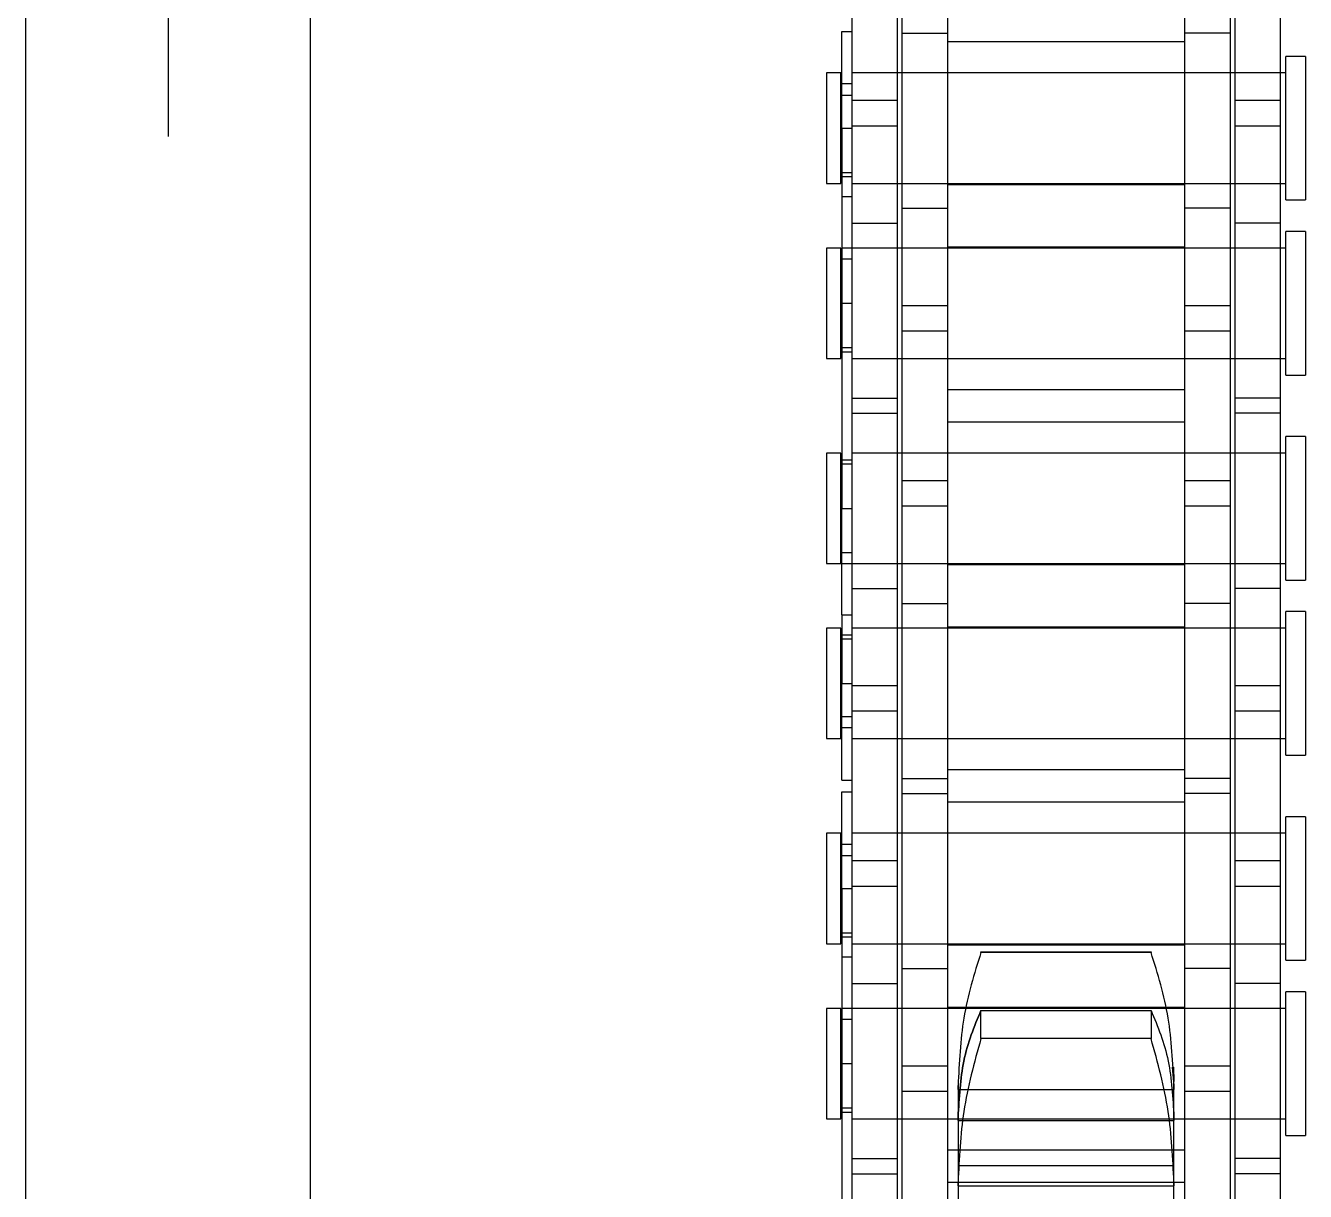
# Model space of a CAD drawing. Header units: metres. Extents: x 0 to 63075, y 0 to 44550.
# Drawn here: x 13894.7 to 13937.47, y 29773.93 to 29812.87 of the extents above; entities that cross this region are included whole.
import ezdxf

# ---------------------------------------------------------------- set-up
doc = ezdxf.new("R2010")
doc.units = ezdxf.units.M
doc.header["$LTSCALE"] = 75
doc.linetypes.add('HIDDEN2', pattern=[4.7625, 3.175, -1.5875])
for name, color, linetype in [('SDM', 7, 'Continuous'), ('SL4', 4, 'Continuous'), ('ST1', 7, 'HIDDEN2')]:
    doc.layers.add(name, color=color, linetype=linetype)

# ---------------------------------------------------------------- blocks, each defined once
blk = doc.blocks.new('A$Cb6dca9d5')
at = {"layer": 'SL4'}
for p, q in [((48.235, 3664.713), (48.235, 2339.738)), ((57.76, 2339.738), (57.76, 3664.713))]:
    blk.add_line(p, q, dxfattribs=at)
at = {"layer": 'ST1'}
for p, q in [((52.998, 3664.713), (52.998, 2339.738)), ((57.76, 2339.738), (57.76, 3664.713)), ((77.515, 3079.2), (77.515, 3072.85)), ((79.035, 3079.2), (79.035, 3072.85)), ((86.965, 3079.2), (86.965, 3072.85)), ((88.485, 3079.2), (88.485, 3072.85)), ((75.843, 3075.595), (75.843, 3066.5)), ((77.363, 3075.595), (77.363, 3066.5)), ((88.637, 3075.595), (88.637, 3066.5)), ((90.157, 3075.595), (90.157, 3066.5)), ((75.511, 3072.906), (75.843, 3072.906)), ((75.511, 3069.675), (75.511, 3072.906)), ((77.515, 3072.85), (79.035, 3072.85)), ((77.515, 3072.85), (77.515, 3063.755)), ((79.035, 3072.85), (79.035, 3063.755)), ((88.485, 3072.85), (86.965, 3072.85)), ((86.965, 3072.85), (86.965, 3063.755)), ((88.485, 3072.85), (88.485, 3063.755)), ((79.035, 3072.567), (86.965, 3072.567)), ((90.342, 3067.277), (90.342, 3072.074)), ((91, 3072.074), (90.342, 3072.074)), ((91, 3072.074), (91, 3067.277)), ((75, 3071.52), (75, 3067.83)), ((75.474, 3071.52), (75, 3071.52)), ((75.474, 3067.83), (75.474, 3071.52)), ((77.363, 3071.52), (75.843, 3071.52)), ((90.342, 3071.52), (75.843, 3071.52)), ((79.035, 3071.52), (77.515, 3071.52)), ((86.965, 3071.52), (79.035, 3071.52)), ((88.485, 3071.52), (86.965, 3071.52)), ((90.157, 3071.52), (88.637, 3071.52)), ((75.843, 3071.151), (75.474, 3071.151)), ((75.511, 3070.782), (75.843, 3070.782)), ((75.843, 3070.607), (77.363, 3070.607)), ((88.637, 3070.607), (90.157, 3070.607)), ((75.511, 3069.675), (75.843, 3069.675)), ((75.511, 3069.675), (75.511, 3056.975)), ((77.363, 3069.747), (75.843, 3069.747)), ((90.157, 3069.747), (88.637, 3069.747)), ((75.474, 3068.199), (75.843, 3068.199)), ((75.511, 3068.056), (75.843, 3068.056)), ((75, 3067.83), (75.474, 3067.83)), ((75.843, 3067.83), (77.363, 3067.83)), ((75.843, 3067.83), (90.342, 3067.83)), ((77.515, 3067.83), (79.035, 3067.83)), ((79.035, 3067.83), (86.965, 3067.83)), ((86.965, 3067.787), (79.035, 3067.787)), ((86.965, 3067.83), (88.485, 3067.83)), ((88.637, 3067.83), (90.157, 3067.83)), ((75.843, 3067.379), (75.511, 3067.379)), ((90.342, 3067.277), (91, 3067.277)), ((77.515, 3067.002), (79.035, 3067.002)), ((88.485, 3067.002), (86.965, 3067.002)), ((75.843, 3066.5), (77.363, 3066.5)), ((75.843, 3066.5), (75.843, 3060.15)), ((77.363, 3066.5), (77.363, 3060.15)), ((90.157, 3066.5), (88.637, 3066.5)), ((88.637, 3066.5), (88.637, 3060.15)), ((90.157, 3066.5), (90.157, 3060.15)), ((90.342, 3061.429), (90.342, 3066.226)), ((91, 3066.226), (90.342, 3066.226)), ((91, 3066.226), (91, 3061.429)), ((75, 3065.672), (75, 3061.982)), ((75.474, 3065.672), (75, 3065.672)), ((75.474, 3061.982), (75.474, 3065.672)), ((77.363, 3065.672), (75.511, 3065.672)), ((90.342, 3065.672), (75.843, 3065.672)), ((79.035, 3065.672), (77.515, 3065.672)), ((79.035, 3065.715), (86.965, 3065.715)), ((86.965, 3065.672), (79.035, 3065.672)), ((88.485, 3065.672), (86.965, 3065.672)), ((90.157, 3065.672), (88.637, 3065.672)), ((75.843, 3065.303), (75.474, 3065.303)), ((75.511, 3063.827), (75.843, 3063.827)), ((77.515, 3063.755), (77.515, 3062.895)), ((77.515, 3063.755), (79.035, 3063.755)), ((79.035, 3063.755), (79.035, 3062.895)), ((86.965, 3063.755), (86.965, 3062.895)), ((86.965, 3063.755), (88.485, 3063.755)), ((88.485, 3063.755), (88.485, 3062.895)), ((77.515, 3062.895), (77.515, 3053.8)), ((79.035, 3062.895), (77.515, 3062.895)), ((79.035, 3062.895), (79.035, 3053.8)), ((86.965, 3062.895), (86.965, 3053.8)), ((88.485, 3062.895), (86.965, 3062.895)), ((88.485, 3062.895), (88.485, 3053.8)), ((75, 3061.982), (75.474, 3061.982)), ((75.474, 3062.351), (75.843, 3062.351)), ((75.511, 3062.208), (75.843, 3062.208)), ((75.843, 3061.982), (77.363, 3061.982)), ((75.843, 3061.982), (90.342, 3061.982)), ((77.515, 3061.982), (79.035, 3061.982)), ((79.035, 3061.982), (86.965, 3061.982)), ((86.965, 3061.982), (88.485, 3061.982)), ((88.637, 3061.982), (90.157, 3061.982)), ((90.342, 3061.429), (91, 3061.429)), ((86.965, 3060.935), (79.035, 3060.935)), ((75.843, 3060.652), (77.363, 3060.652)), ((90.157, 3060.652), (88.637, 3060.652)), ((75.843, 3060.15), (77.363, 3060.15)), ((75.843, 3060.15), (75.843, 3051.055)), ((77.363, 3060.15), (77.363, 3051.055)), ((79.035, 3059.867), (86.965, 3059.867)), ((90.157, 3060.15), (88.637, 3060.15)), ((88.637, 3060.15), (88.637, 3051.055)), ((90.157, 3060.15), (90.157, 3051.055)), ((90.342, 3054.577), (90.342, 3059.374)), ((91, 3059.374), (90.342, 3059.374)), ((91, 3059.374), (91, 3054.577)), ((75, 3058.82), (75, 3055.13)), ((75.474, 3058.82), (75, 3058.82)), ((75.474, 3055.13), (75.474, 3058.82)), ((75.511, 3058.594), (75.843, 3058.594)), ((77.363, 3058.82), (75.843, 3058.82)), ((90.342, 3058.82), (75.843, 3058.82)), ((79.035, 3058.82), (77.515, 3058.82)), ((86.965, 3058.82), (79.035, 3058.82)), ((88.485, 3058.82), (86.965, 3058.82)), ((90.157, 3058.82), (88.637, 3058.82)), ((75.843, 3058.451), (75.474, 3058.451)), ((77.515, 3057.907), (79.035, 3057.907)), ((86.965, 3057.907), (88.485, 3057.907)), ((75.511, 3056.975), (75.843, 3056.975)), ((75.511, 3053.423), (75.511, 3056.975)), ((79.035, 3057.047), (77.515, 3057.047)), ((88.485, 3057.047), (86.965, 3057.047)), ((75.474, 3055.499), (75.843, 3055.499)), ((75, 3055.13), (75.474, 3055.13)), ((75.511, 3055.13), (77.363, 3055.13)), ((75.843, 3055.13), (90.342, 3055.13)), ((77.515, 3055.13), (79.035, 3055.13)), ((79.035, 3055.13), (86.965, 3055.13)), ((86.965, 3055.087), (79.035, 3055.087)), ((86.965, 3055.13), (88.485, 3055.13)), ((88.637, 3055.13), (90.157, 3055.13)), ((75.843, 3054.302), (77.363, 3054.302)), ((90.157, 3054.302), (88.637, 3054.302)), ((90.342, 3054.577), (91, 3054.577)), ((75.511, 3053.423), (75.511, 3051.127)), ((75.511, 3053.423), (75.843, 3053.423)), ((77.515, 3053.8), (79.035, 3053.8)), ((77.515, 3053.8), (77.515, 3047.45)), ((79.035, 3053.8), (79.035, 3047.45)), ((88.485, 3053.8), (86.965, 3053.8)), ((86.965, 3053.8), (86.965, 3047.45)), ((88.485, 3053.8), (88.485, 3047.45)), ((90.342, 3048.729), (90.342, 3053.526)), ((91, 3053.526), (90.342, 3053.526)), ((91, 3053.526), (91, 3048.729)), ((79.035, 3053.015), (86.965, 3053.015)), ((75, 3052.972), (75, 3049.282)), ((75.474, 3052.972), (75, 3052.972)), ((75.474, 3049.282), (75.474, 3052.972)), ((75.843, 3052.603), (75.474, 3052.603)), ((75.511, 3052.746), (75.843, 3052.746)), ((77.363, 3052.972), (75.843, 3052.972)), ((90.342, 3052.972), (75.843, 3052.972)), ((79.035, 3052.972), (77.515, 3052.972)), ((86.965, 3052.972), (79.035, 3052.972)), ((88.485, 3052.972), (86.965, 3052.972)), ((90.157, 3052.972), (88.637, 3052.972)), ((75.511, 3051.127), (75.843, 3051.127)), ((75.511, 3047.897), (75.511, 3051.127)), ((75.843, 3051.055), (75.843, 3050.195)), ((75.843, 3051.055), (77.363, 3051.055)), ((77.363, 3051.055), (77.363, 3050.195)), ((88.637, 3051.055), (88.637, 3050.195)), ((88.637, 3051.055), (90.157, 3051.055)), ((90.157, 3051.055), (90.157, 3050.195)), ((75.511, 3050.02), (75.843, 3050.02)), ((75.843, 3050.195), (75.843, 3041.1)), ((77.363, 3050.195), (75.843, 3050.195)), ((77.363, 3050.195), (77.363, 3041.1)), ((88.637, 3050.195), (88.637, 3041.1)), ((90.157, 3050.195), (88.637, 3050.195)), ((90.157, 3050.195), (90.157, 3041.1)), ((75.474, 3049.651), (75.843, 3049.651)), ((75, 3049.282), (75.474, 3049.282)), ((75.843, 3049.282), (77.363, 3049.282)), ((75.843, 3049.282), (90.342, 3049.282)), ((77.515, 3049.282), (79.035, 3049.282)), ((79.035, 3049.282), (86.965, 3049.282)), ((86.965, 3049.282), (88.485, 3049.282)), ((88.637, 3049.282), (90.157, 3049.282)), ((90.342, 3048.729), (91, 3048.729)), ((75.511, 3047.897), (75.843, 3047.897)), ((77.515, 3047.952), (79.035, 3047.952)), ((86.965, 3048.235), (79.035, 3048.235)), ((88.485, 3047.952), (86.965, 3047.952)), ((75.511, 3047.506), (75.843, 3047.506)), ((75.511, 3044.275), (75.511, 3047.506)), ((77.515, 3047.45), (79.035, 3047.45)), ((77.515, 3047.45), (77.515, 3038.355)), ((79.035, 3047.45), (79.035, 3038.355)), ((88.485, 3047.45), (86.965, 3047.45)), ((86.965, 3047.45), (86.965, 3038.355)), ((88.485, 3047.45), (88.485, 3038.355)), ((79.035, 3047.167), (86.965, 3047.167)), ((90.342, 3041.877), (90.342, 3046.674)), ((91, 3046.674), (90.342, 3046.674)), ((91, 3046.674), (91, 3041.877)), ((75, 3046.12), (75, 3042.43)), ((75.474, 3046.12), (75, 3046.12)), ((75.474, 3042.43), (75.474, 3046.12)), ((75.843, 3045.751), (75.474, 3045.751)), ((77.363, 3046.12), (75.843, 3046.12)), ((90.342, 3046.12), (75.843, 3046.12)), ((79.035, 3046.12), (77.515, 3046.12)), ((86.965, 3046.12), (79.035, 3046.12)), ((88.485, 3046.12), (86.965, 3046.12)), ((90.157, 3046.12), (88.637, 3046.12)), ((75.511, 3045.382), (75.843, 3045.382)), ((75.843, 3045.207), (77.363, 3045.207)), ((88.637, 3045.207), (90.157, 3045.207)), ((75.511, 3044.275), (75.843, 3044.275)), ((75.511, 3044.275), (75.511, 3031.575)), ((77.363, 3044.347), (75.843, 3044.347)), ((90.157, 3044.347), (88.637, 3044.347)), ((75.474, 3042.799), (75.843, 3042.799)), ((75, 3042.43), (75.474, 3042.43)), ((75.511, 3042.656), (75.843, 3042.656)), ((75.843, 3042.43), (77.363, 3042.43)), ((75.843, 3042.43), (90.342, 3042.43)), ((77.515, 3042.43), (79.035, 3042.43)), ((79.035, 3042.43), (86.965, 3042.43)), ((86.965, 3042.387), (79.035, 3042.387)), ((86.965, 3042.43), (88.485, 3042.43)), ((88.637, 3042.43), (90.157, 3042.43)), ((75.843, 3041.979), (75.511, 3041.979)), ((80.157, 3042.141), (80.157, 3042.165)), ((80.157, 3042.165), (85.843, 3042.165)), ((85.843, 3042.141), (80.157, 3042.141)), ((85.843, 3042.165), (85.843, 3042.141)), ((90.342, 3041.877), (91, 3041.877)), ((77.515, 3041.602), (79.035, 3041.602)), ((88.485, 3041.602), (86.965, 3041.602)), ((75.843, 3041.1), (77.363, 3041.1)), ((75.843, 3041.1), (75.843, 3034.75)), ((77.363, 3041.1), (77.363, 3034.75)), ((90.157, 3041.1), (88.637, 3041.1)), ((88.637, 3041.1), (88.637, 3034.75)), ((90.157, 3041.1), (90.157, 3034.75)), ((90.342, 3036.029), (90.342, 3040.826)), ((91, 3040.826), (90.342, 3040.826)), ((91, 3040.826), (91, 3036.029)), ((75, 3040.272), (75, 3036.582)), ((75.474, 3040.272), (75, 3040.272)), ((75.474, 3036.582), (75.474, 3040.272)), ((77.363, 3040.272), (75.511, 3040.272)), ((90.342, 3040.272), (75.843, 3040.272)), ((79.035, 3040.272), (77.515, 3040.272)), ((79.035, 3040.315), (86.965, 3040.315)), ((86.965, 3040.272), (79.035, 3040.272)), ((80.157, 3039.265), (80.157, 3040.203)), ((80.157, 3040.203), (85.843, 3040.203)), ((85.843, 3040.203), (85.843, 3039.265)), ((88.485, 3040.272), (86.965, 3040.272)), ((90.157, 3040.272), (88.637, 3040.272)), ((75.843, 3039.903), (75.474, 3039.903)), ((85.843, 3039.265), (80.157, 3039.265)), ((75.511, 3038.427), (75.843, 3038.427)), ((77.515, 3038.355), (77.515, 3037.495)), ((77.515, 3038.355), (79.035, 3038.355)), ((79.035, 3038.355), (79.035, 3037.495)), ((86.553, 3038.306), (86.605, 3037.692)), ((86.596, 3038.312), (86.605, 3037.832)), ((86.965, 3038.355), (86.965, 3037.495)), ((86.965, 3038.355), (88.485, 3038.355)), ((88.485, 3038.355), (88.485, 3037.495)), ((79.395, 3037.832), (79.395, 3037.692)), ((79.395, 3037.692), (79.395, 3037.565)), ((79.395, 3037.565), (79.395, 3037.692)), ((79.395, 3037.565), (79.395, 3037.692)), ((79.395, 3037.692), (79.395, 3037.565)), ((86.605, 3037.692), (86.605, 3037.832)), ((86.605, 3037.565), (86.605, 3037.692)), ((86.605, 3037.692), (86.605, 3037.565)), ((86.605, 3037.692), (86.605, 3037.565)), ((86.605, 3037.565), (86.605, 3037.692)), ((77.515, 3037.495), (77.515, 3028.4)), ((79.035, 3037.495), (77.515, 3037.495)), ((79.035, 3037.495), (79.035, 3028.4)), ((79.395, 3037.565), (86.605, 3037.565)), ((79.395, 3037.565), (79.395, 3036.635)), ((86.605, 3036.635), (86.605, 3037.565)), ((86.965, 3037.495), (86.965, 3028.4)), ((88.485, 3037.495), (86.965, 3037.495)), ((88.485, 3037.495), (88.485, 3028.4)), ((75.474, 3036.951), (75.843, 3036.951)), ((75.511, 3036.808), (75.843, 3036.808)), ((75, 3036.582), (75.474, 3036.582)), ((75.843, 3036.582), (77.363, 3036.582)), ((75.843, 3036.582), (90.342, 3036.582)), ((77.515, 3036.582), (79.035, 3036.582)), ((79.035, 3036.582), (86.965, 3036.582)), ((79.395, 3036.635), (79.395, 3034.47)), ((79.395, 3036.635), (79.395, 3036.526)), ((79.395, 3036.526), (79.395, 3036.635)), ((79.395, 3036.526), (86.605, 3036.526)), ((86.605, 3034.47), (86.605, 3036.635)), ((86.605, 3036.526), (86.605, 3036.635)), ((86.605, 3036.635), (86.605, 3036.526)), ((86.965, 3036.582), (88.485, 3036.582)), ((88.637, 3036.582), (90.157, 3036.582)), ((90.342, 3036.029), (91, 3036.029)), ((86.965, 3035.535), (79.035, 3035.535)), ((75.843, 3035.252), (77.363, 3035.252)), ((90.157, 3035.252), (88.637, 3035.252)), ((75.843, 3034.75), (77.363, 3034.75)), ((75.843, 3034.75), (75.843, 3025.655)), ((77.363, 3034.75), (77.363, 3025.655)), ((79.395, 3035.028), (86.605, 3035.028)), ((90.157, 3034.75), (88.637, 3034.75)), ((88.637, 3034.75), (88.637, 3025.655)), ((90.157, 3034.75), (90.157, 3025.655)), ((79.035, 3034.467), (86.965, 3034.467)), ((79.395, 3034.47), (79.395, 3034.342)), ((79.395, 3034.342), (79.395, 3034.47)), ((79.395, 3034.342), (79.395, 3034.47)), ((79.395, 3034.47), (79.395, 3034.342)), ((79.395, 3034.342), (86.605, 3034.342)), ((79.395, 3034.342), (79.395, 3031.428)), ((86.605, 3034.342), (86.605, 3034.47)), ((86.605, 3034.47), (86.605, 3034.342)), ((86.605, 3034.47), (86.605, 3034.342)), ((86.605, 3034.342), (86.605, 3034.47)), ((86.605, 3031.428), (86.605, 3034.342))]:
    blk.add_line(p, q, dxfattribs=at)
for points, knots in [([(80.157, 3042.141), (79.935, 3041.426), (79.504, 3040.038), (79.43, 3038.458), (79.395, 3037.692)], [0, 0, 0, 0, 0.515254, 1, 1, 1, 1]), ([(86.605, 3037.692), (86.57, 3038.457), (86.496, 3040.038), (86.065, 3041.426), (85.843, 3042.141)], [0, 0, 0, 0, 0.4847248, 1, 1, 1, 1]), ([(79.395, 3036.635), (79.43, 3037.283), (79.504, 3038.62), (79.935, 3039.665), (80.157, 3040.203)], [0, 0, 0, 0, 0.484736, 1, 1, 1, 1]), ([(80.157, 3040.203), (79.935, 3039.665), (79.504, 3038.62), (79.43, 3037.283), (79.395, 3036.635)], [0, 0, 0, 0, 0.515264, 1, 1, 1, 1]), ([(85.843, 3040.203), (86.065, 3039.665), (86.496, 3038.62), (86.57, 3037.283), (86.605, 3036.635)], [0, 0, 0, 0, 0.515264, 1, 1, 1, 1]), ([(80.157, 3039.265), (79.935, 3038.459), (79.504, 3036.894), (79.43, 3035.262), (79.395, 3034.47)], [0, 0, 0, 0, 0.515256, 1, 1, 1, 1]), ([(86.605, 3034.47), (86.57, 3035.262), (86.496, 3036.894), (86.065, 3038.459), (85.843, 3039.265)], [0, 0, 0, 0, 0.484722, 1, 1, 1, 1])]:
    blk.add_open_spline(points, degree=3, knots=knots, dxfattribs=at)

msp = doc.modelspace()

# ---------------------------------------------------------------- block references
at = {"layer": 'SDM'}
msp.add_blockref('A$Cb6dca9d5', (13846.469, 26739.769), dxfattribs=at)

doc.saveas('drawing.dxf')
